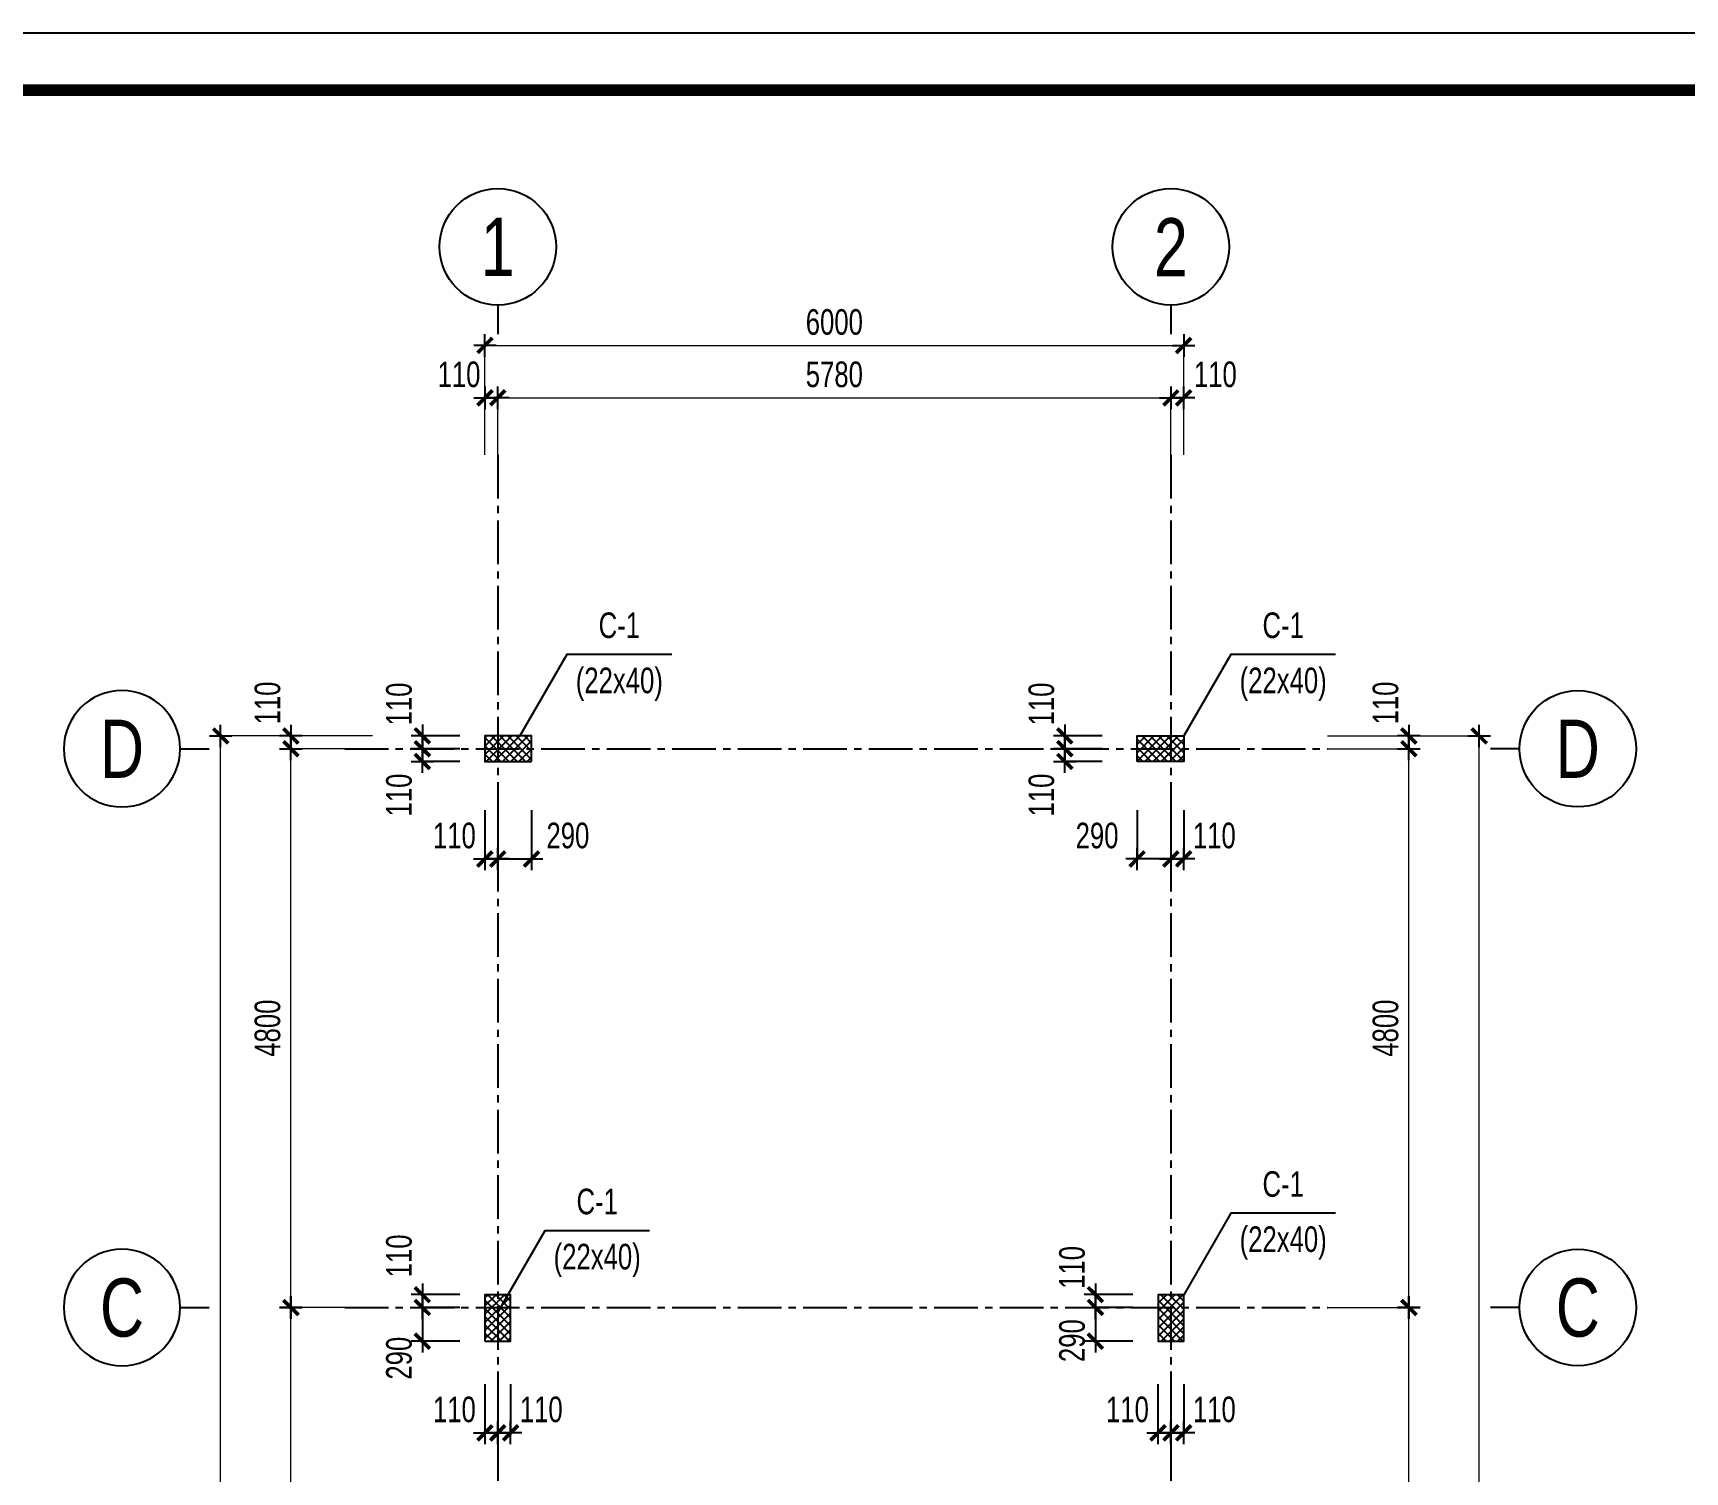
# Model space of a CAD drawing. Header units: millimetres. Extents: x -6636 to 35364, y -21533 to 19617.
# Drawn here: x 5569 to 19755, y 7256 to 19617 of the extents above; entities that cross this region are included whole.
import ezdxf
from ezdxf.enums import TextEntityAlignment as Align

# ---------------------------------------------------------------- set-up
doc = ezdxf.new("R2010")
doc.units = ezdxf.units.MM
doc.header["$MEASUREMENT"] = 0
doc.linetypes.add('Xref Grid A1-G$0$CENTER2', pattern=[1.125, 0.75, -0.125, 0.125, -0.125])
doc.layers.get('DEFPOINTS').update_dxf_attribs({"color": 87})
for name, color, linetype in [('02.DIM', 8, 'Continuous'), ('07.TEXTCOL', 3, 'Continuous'), ('08.TEXTBEAM', 2, 'Continuous'), ('Xref Column Plan 1 (A18)$0$$0$09.COLUMN', 4, 'Continuous'), ('Xref Column Plan 1 (A18)$0$10.HATCH', 9, 'Continuous'), ('Xref Grid A1-G$0$01.AXIS', 160, 'Xref Grid A1-G$0$CENTER2'), ('Xref Grid A1-G$0$02.DIM', 8, 'Continuous')]:
    doc.layers.add(name, color=color, linetype=linetype)
doc.layers.add('Xref Column Plan 1 (A18)$0$KHUNGTEN', color=7, linetype='Continuous', lineweight=20)
doc.layers.add('Xref khung ten  A3 TKCS$0$A-KY HIEU', color=34, linetype='Continuous', lineweight=20)
doc.styles.add('SMTEXT', font='3t-unicode.shx', dxfattribs={"width": 0.75})
doc.styles.add('Xref Grid A1-G$0$BIGTEXT', font='arial.ttf', dxfattribs={"width": 0.8})
doc.styles.add('Xref Grid A1-G$0$SMTEXT', font='3t-unicode.shx', dxfattribs={"width": 0.75})
doc.dimstyles.new('X1', dxfattribs={"dimtxt": 220, "dimasz": 0.8, "dimexe": 0, "dimexo": 0, "dimgap": 90, "dimtad": 1, "dimdec": 0, "dimzin": 13, "dimdsep": 46, "dimtxsty": 'SMTEXT', "dimblk1": 'CHEO', "dimblk2": 'CHEO', "dimsah": 1, "dimcen": 0, "dimclrd": 256, "dimclre": 256, "dimclrt": 2, "dimadec": 0, "dimazin": 0, "dimtfac": 1, "dimtdec": 0, "dimtix": 1, "dimtmove": 2, "dimatfit": 3, "dimldrblk": 'CHEO', "dimfxl": 1, "dimtolj": 1, "dimtzin": 13, "dimarcsym": 0})
doc.dimstyles.new('Xref Grid A1-G$0$X1', dxfattribs={"dimtxt": 220, "dimasz": 0.8, "dimexe": 0, "dimexo": 0, "dimgap": 90, "dimtad": 1, "dimdec": 0, "dimzin": 13, "dimdsep": 46, "dimtxsty": 'Xref Grid A1-G$0$SMTEXT', "dimblk1": 'Xref Grid A1-G$0$CHEO', "dimblk2": 'Xref Grid A1-G$0$CHEO', "dimsah": 1, "dimcen": 0, "dimclrd": 256, "dimclre": 256, "dimclrt": 2, "dimadec": 0, "dimazin": 0, "dimtfac": 1, "dimtdec": 0, "dimtix": 1, "dimtmove": 2, "dimatfit": 3, "dimldrblk": 'Xref Grid A1-G$0$CHEO', "dimfxl": 1, "dimtolj": 1, "dimtzin": 13, "dimarcsym": 0})
pattern_1 = [(135, (-6989.16, 17769.917), (-35.35534, -35.35534), []), (225, (-6989.16, 17769.917), (35.35534, -35.35534), [])]

# ---------------------------------------------------------------- blocks, each defined once
blk = doc.blocks.new('Xref khung ten  A3 TKCS')
at = {"layer": 'DEFPOINTS', "color": 125}
blk.add_lwpolyline([(-57730.37, -13938.76), (-57310.37, -13938.76), (-57310.37, -13641.76), (-57730.37, -13641.76)], close=True, dxfattribs=at)
at = {"layer": 'Xref khung ten  A3 TKCS$0$A-KY HIEU', "color": 0, "const_width": 1.02}
blk.add_lwpolyline([(-57716.02, -13933.85), (-57716.02, -13646.66), (-57315.38, -13646.66), (-57315.38, -13933.85)], close=True, dxfattribs=at)
blk = doc.blocks.new('Xref Grid A1-G$0$CHEO')
at = {"layer": 'Xref Grid A1-G$0$02.DIM'}
for points in [[(-121, 0), (121, 0)], [(0, 121), (0, -121)]]:
    blk.add_lwpolyline(points, dxfattribs=at)
at = {"layer": 'Xref Grid A1-G$0$02.DIM', "const_width": 40}
blk.add_lwpolyline([(80, 80), (-80, -81)], dxfattribs=at)
blk = doc.blocks.new('*D357')
at = {"layer": 'DEFPOINTS', "color": 0, "transparency": 16777216}
for p in [(-1777, 8480), (-1076, 8480), (-1076, 4800)]:
    blk.add_point(p, dxfattribs=at)
at = {"layer": 'Xref Grid A1-G$0$02.DIM', "lineweight": -2, "transparency": 16777216}
for p, q in [((-1076, 8480), (-1777, 8480)), ((-1777, 4801), (-1777, 8479)), ((-1076, 4800), (-1777, 4800))]:
    blk.add_line(p, q, dxfattribs=at)
at = {"layer": 'Xref Grid A1-G$0$02.DIM', "lineweight": -2, "transparency": 16777216, "xscale": 0.8, "yscale": 0.8, "zscale": 0.8}
for p, rotation in [((-1777, 8480), 90), ((-1777, 4800), 270)]:
    blk.add_blockref('Xref Grid A1-G$0$CHEO', p, dxfattribs=dict(at, rotation=rotation))
at = {"layer": 'Xref Grid A1-G$0$02.DIM', "color": 2, "transparency": 16777216, "insert": (-1977, 6640), "char_height": 220, "attachment_point": 5, "rotation": 90, "style": 'Xref Grid A1-G$0$SMTEXT'}
blk.add_mtext('\\A1;3680', dxfattribs=at)
blk = doc.blocks.new('*D358')
at = {"layer": 'DEFPOINTS', "color": 0, "transparency": 16777216}
for p in [(-1777, 13280), (-1076, 13280), (-1076, 8480)]:
    blk.add_point(p, dxfattribs=at)
at = {"layer": 'Xref Grid A1-G$0$02.DIM', "lineweight": -2, "transparency": 16777216}
for p, q in [((-1076, 13280), (-1777, 13280)), ((-1777, 8481), (-1777, 13279)), ((-1076, 8480), (-1777, 8480))]:
    blk.add_line(p, q, dxfattribs=at)
at = {"layer": 'Xref Grid A1-G$0$02.DIM', "lineweight": -2, "transparency": 16777216, "xscale": 0.8, "yscale": 0.8, "zscale": 0.8}
for p, rotation in [((-1777, 13280), 90), ((-1777, 8480), 270)]:
    blk.add_blockref('Xref Grid A1-G$0$CHEO', p, dxfattribs=dict(at, rotation=rotation))
at = {"layer": 'Xref Grid A1-G$0$02.DIM', "color": 2, "transparency": 16777216, "insert": (-1977, 10880), "char_height": 220, "attachment_point": 5, "rotation": 90, "style": 'Xref Grid A1-G$0$SMTEXT'}
blk.add_mtext('\\A1;4800', dxfattribs=at)
blk = doc.blocks.new('*D370')
at = {"layer": 'DEFPOINTS', "color": 0, "transparency": 16777216}
for p in [(-2380, 13390), (-1076, 13390), (-1076, -110)]:
    blk.add_point(p, dxfattribs=at)
at = {"layer": 'Xref Grid A1-G$0$02.DIM', "lineweight": -2, "transparency": 16777216}
for p, q in [((-1076, 13390), (-2380, 13390)), ((-2380, -109), (-2380, 13389)), ((-1076, -110), (-2380, -110))]:
    blk.add_line(p, q, dxfattribs=at)
at = {"layer": 'Xref Grid A1-G$0$02.DIM', "lineweight": -2, "transparency": 16777216, "xscale": 0.8, "yscale": 0.8, "zscale": 0.8}
for p, rotation in [((-2380, 13390), 90), ((-2380, -110), 270)]:
    blk.add_blockref('Xref Grid A1-G$0$CHEO', p, dxfattribs=dict(at, rotation=rotation))
at = {"layer": 'Xref Grid A1-G$0$02.DIM', "color": 2, "transparency": 16777216, "insert": (-2580, 6640), "char_height": 220, "attachment_point": 5, "rotation": 90, "style": 'Xref Grid A1-G$0$SMTEXT'}
blk.add_mtext('\\A1;13500', dxfattribs=at)
blk = doc.blocks.new('*D374')
at = {"layer": 'DEFPOINTS', "color": 0, "transparency": 16777216}
for p in [(-1777, 13390), (-1076, 13390), (-1076, 13280)]:
    blk.add_point(p, dxfattribs=at)
at = {"layer": 'Xref Grid A1-G$0$02.DIM', "lineweight": -2, "transparency": 16777216}
for p, q in [((-1777, 13391), (-1777, 13392)), ((-1076, 13390), (-1777, 13390)), ((-1777, 13280), (-1777, 13390)), ((-1076, 13280), (-1777, 13280)), ((-1777, 13279), (-1777, 13278))]:
    blk.add_line(p, q, dxfattribs=at)
at = {"layer": 'Xref Grid A1-G$0$02.DIM', "lineweight": -2, "transparency": 16777216, "xscale": 0.8, "yscale": 0.8, "zscale": 0.8}
for p, rotation in [((-1777, 13390), 270), ((-1777, 13280), 90)]:
    blk.add_blockref('Xref Grid A1-G$0$CHEO', p, dxfattribs=dict(at, rotation=rotation))
at = {"layer": 'Xref Grid A1-G$0$02.DIM', "color": 2, "transparency": 16777216, "insert": (-1977, 13673), "char_height": 220, "attachment_point": 5, "rotation": 90, "style": 'Xref Grid A1-G$0$SMTEXT'}
blk.add_mtext('\\A1;110', dxfattribs=at)
blk = doc.blocks.new('Xref Grid A1-G$0$_Axis name')
at = {"layer": 'Xref Grid A1-G$0$02.DIM'}
blk.add_line((0, 2.5), (0, 0), dxfattribs=at)
blk.add_circle((0, 7.5), 5, dxfattribs=at)
at = {"layer": 'Xref Grid A1-G$0$02.DIM', "style": 'Xref Grid A1-G$0$BIGTEXT', "width": 0.75}
blk.add_attdef('.', text='', height=5, dxfattribs=at).set_placement((0, 7.5), align=Align.MIDDLE)
blk = doc.blocks.new('*D360')
at = {"layer": 'DEFPOINTS', "color": 0, "transparency": 16777216}
for p in [(7124, 8480), (7824, 8480), (7124, 4800)]:
    blk.add_point(p, dxfattribs=at)
at = {"layer": 'Xref Grid A1-G$0$02.DIM', "lineweight": -2, "transparency": 16777216}
for p, q in [((7124, 8480), (7824, 8480)), ((7824, 4801), (7824, 8479)), ((7124, 4800), (7824, 4800))]:
    blk.add_line(p, q, dxfattribs=at)
at = {"layer": 'Xref Grid A1-G$0$02.DIM', "lineweight": -2, "transparency": 16777216, "xscale": 0.8, "yscale": 0.8, "zscale": 0.8}
for p, rotation in [((7824, 8480), 90), ((7824, 4800), 270)]:
    blk.add_blockref('Xref Grid A1-G$0$CHEO', p, dxfattribs=dict(at, rotation=rotation))
at = {"layer": 'Xref Grid A1-G$0$02.DIM', "color": 2, "transparency": 16777216, "insert": (7624, 6640), "char_height": 220, "attachment_point": 5, "rotation": 90, "style": 'Xref Grid A1-G$0$SMTEXT'}
blk.add_mtext('\\A1;3680', dxfattribs=at)
blk = doc.blocks.new('*D361')
at = {"layer": 'DEFPOINTS', "color": 0, "transparency": 16777216}
for p in [(7124, 13280), (7824, 13280), (7124, 8480)]:
    blk.add_point(p, dxfattribs=at)
at = {"layer": 'Xref Grid A1-G$0$02.DIM', "lineweight": -2, "transparency": 16777216}
for p, q in [((7124, 13280), (7824, 13280)), ((7824, 8481), (7824, 13279)), ((7124, 8480), (7824, 8480))]:
    blk.add_line(p, q, dxfattribs=at)
at = {"layer": 'Xref Grid A1-G$0$02.DIM', "lineweight": -2, "transparency": 16777216, "xscale": 0.8, "yscale": 0.8, "zscale": 0.8}
for p, rotation in [((7824, 13280), 90), ((7824, 8480), 270)]:
    blk.add_blockref('Xref Grid A1-G$0$CHEO', p, dxfattribs=dict(at, rotation=rotation))
at = {"layer": 'Xref Grid A1-G$0$02.DIM', "color": 2, "transparency": 16777216, "insert": (7624, 10880), "char_height": 220, "attachment_point": 5, "rotation": 90, "style": 'Xref Grid A1-G$0$SMTEXT'}
blk.add_mtext('\\A1;4800', dxfattribs=at)
blk = doc.blocks.new('*D362')
at = {"layer": 'DEFPOINTS', "color": 0, "transparency": 16777216}
for p in [(7124, 13390), (8428, 13390), (7124, -110)]:
    blk.add_point(p, dxfattribs=at)
at = {"layer": 'Xref Grid A1-G$0$02.DIM', "lineweight": -2, "transparency": 16777216}
for p, q in [((7124, 13390), (8428, 13390)), ((8428, -109), (8428, 13389)), ((7124, -110), (8428, -110))]:
    blk.add_line(p, q, dxfattribs=at)
at = {"layer": 'Xref Grid A1-G$0$02.DIM', "lineweight": -2, "transparency": 16777216, "xscale": 0.8, "yscale": 0.8, "zscale": 0.8}
for p, rotation in [((8428, 13390), 90), ((8428, -110), 270)]:
    blk.add_blockref('Xref Grid A1-G$0$CHEO', p, dxfattribs=dict(at, rotation=rotation))
at = {"layer": 'Xref Grid A1-G$0$02.DIM', "color": 2, "transparency": 16777216, "insert": (8228, 6640), "char_height": 220, "attachment_point": 5, "rotation": 90, "style": 'Xref Grid A1-G$0$SMTEXT'}
blk.add_mtext('\\A1;13500', dxfattribs=at)
blk = doc.blocks.new('*D363')
at = {"layer": 'DEFPOINTS', "color": 0, "transparency": 16777216}
for p in [(7124, 13390), (7824, 13390), (7124, 13280)]:
    blk.add_point(p, dxfattribs=at)
at = {"layer": 'Xref Grid A1-G$0$02.DIM', "lineweight": -2, "transparency": 16777216}
for p, q in [((7124, 13390), (7824, 13390)), ((7824, 13391), (7824, 13392)), ((7824, 13280), (7824, 13390)), ((7124, 13280), (7824, 13280)), ((7824, 13279), (7824, 13278))]:
    blk.add_line(p, q, dxfattribs=at)
at = {"layer": 'Xref Grid A1-G$0$02.DIM', "lineweight": -2, "transparency": 16777216, "xscale": 0.8, "yscale": 0.8, "zscale": 0.8}
for p, rotation in [((7824, 13390), 270), ((7824, 13280), 90)]:
    blk.add_blockref('Xref Grid A1-G$0$CHEO', p, dxfattribs=dict(at, rotation=rotation))
at = {"layer": 'Xref Grid A1-G$0$02.DIM', "color": 2, "transparency": 16777216, "insert": (7624, 13673), "char_height": 220, "attachment_point": 5, "rotation": 90, "style": 'Xref Grid A1-G$0$SMTEXT'}
blk.add_mtext('\\A1;110', dxfattribs=at)
blk = doc.blocks.new('*D365')
at = {"layer": 'DEFPOINTS', "color": 0, "transparency": 16777216}
for p in [(5780, 16295), (0, 15804), (5780, 15804)]:
    blk.add_point(p, dxfattribs=at)
at = {"layer": 'Xref Grid A1-G$0$02.DIM', "lineweight": -2, "transparency": 16777216}
for p, q in [((0, 15804), (0, 16295)), ((1, 16295), (5779, 16295)), ((5780, 15804), (5780, 16295))]:
    blk.add_line(p, q, dxfattribs=at)
at = {"layer": 'Xref Grid A1-G$0$02.DIM', "lineweight": -2, "transparency": 16777216, "xscale": 0.8, "yscale": 0.8, "zscale": 0.8, "rotation": 180}
blk.add_blockref('Xref Grid A1-G$0$CHEO', (0, 16295), dxfattribs=at)
at = {"layer": 'Xref Grid A1-G$0$02.DIM', "lineweight": -2, "transparency": 16777216, "xscale": 0.8, "yscale": 0.8, "zscale": 0.8}
blk.add_blockref('Xref Grid A1-G$0$CHEO', (5780, 16295), dxfattribs=at)
at = {"layer": 'Xref Grid A1-G$0$02.DIM', "color": 2, "transparency": 16777216, "insert": (2890, 16495), "char_height": 220, "attachment_point": 5, "style": 'Xref Grid A1-G$0$SMTEXT'}
blk.add_mtext('\\A1;5780', dxfattribs=at)
blk = doc.blocks.new('*D366')
at = {"layer": 'DEFPOINTS', "color": 0, "transparency": 16777216}
for p in [(-110, 16295), (-110, 15804), (0, 15804)]:
    blk.add_point(p, dxfattribs=at)
at = {"layer": 'Xref Grid A1-G$0$02.DIM', "lineweight": -2, "transparency": 16777216}
for p, q in [((-111, 16295), (-112, 16295)), ((-110, 15804), (-110, 16295)), ((0, 16295), (-110, 16295)), ((0, 15804), (0, 16295)), ((1, 16295), (2, 16295))]:
    blk.add_line(p, q, dxfattribs=at)
at = {"layer": 'Xref Grid A1-G$0$02.DIM', "lineweight": -2, "transparency": 16777216, "xscale": 0.8, "yscale": 0.8, "zscale": 0.8}
blk.add_blockref('Xref Grid A1-G$0$CHEO', (-110, 16295), dxfattribs=at)
at = {"layer": 'Xref Grid A1-G$0$02.DIM', "lineweight": -2, "transparency": 16777216, "xscale": 0.8, "yscale": 0.8, "zscale": 0.8, "rotation": 180}
blk.add_blockref('Xref Grid A1-G$0$CHEO', (0, 16295), dxfattribs=at)
at = {"layer": 'Xref Grid A1-G$0$02.DIM', "color": 2, "transparency": 16777216, "insert": (-333, 16495), "char_height": 220, "attachment_point": 5, "style": 'Xref Grid A1-G$0$SMTEXT'}
blk.add_mtext('\\A1;110', dxfattribs=at)
blk = doc.blocks.new('*D367')
at = {"layer": 'DEFPOINTS', "color": 0, "transparency": 16777216}
for p in [(5890, 16295), (5780, 15804), (5890, 15804)]:
    blk.add_point(p, dxfattribs=at)
at = {"layer": 'Xref Grid A1-G$0$02.DIM', "lineweight": -2, "transparency": 16777216}
for p, q in [((5779, 16295), (5778, 16295)), ((5780, 15804), (5780, 16295)), ((5780, 16295), (5890, 16295)), ((5890, 15804), (5890, 16295)), ((5891, 16295), (5892, 16295))]:
    blk.add_line(p, q, dxfattribs=at)
at = {"layer": 'Xref Grid A1-G$0$02.DIM', "lineweight": -2, "transparency": 16777216, "xscale": 0.8, "yscale": 0.8, "zscale": 0.8}
blk.add_blockref('Xref Grid A1-G$0$CHEO', (5780, 16295), dxfattribs=at)
at = {"layer": 'Xref Grid A1-G$0$02.DIM', "lineweight": -2, "transparency": 16777216, "xscale": 0.8, "yscale": 0.8, "zscale": 0.8, "rotation": 180}
blk.add_blockref('Xref Grid A1-G$0$CHEO', (5890, 16295), dxfattribs=at)
at = {"layer": 'Xref Grid A1-G$0$02.DIM', "color": 2, "transparency": 16777216, "insert": (6162, 16495), "char_height": 220, "attachment_point": 5, "style": 'Xref Grid A1-G$0$SMTEXT'}
blk.add_mtext('\\A1;110', dxfattribs=at)
blk = doc.blocks.new('*D368')
at = {"layer": 'DEFPOINTS', "color": 0, "transparency": 16777216}
for p in [(5890, 16745), (-110, 15804), (5890, 15804)]:
    blk.add_point(p, dxfattribs=at)
at = {"layer": 'Xref Grid A1-G$0$02.DIM', "lineweight": -2, "transparency": 16777216}
for p, q in [((-110, 15804), (-110, 16745)), ((-109, 16745), (5889, 16745)), ((5890, 15804), (5890, 16745))]:
    blk.add_line(p, q, dxfattribs=at)
at = {"layer": 'Xref Grid A1-G$0$02.DIM', "lineweight": -2, "transparency": 16777216, "xscale": 0.8, "yscale": 0.8, "zscale": 0.8, "rotation": 180}
blk.add_blockref('Xref Grid A1-G$0$CHEO', (-110, 16745), dxfattribs=at)
at = {"layer": 'Xref Grid A1-G$0$02.DIM', "lineweight": -2, "transparency": 16777216, "xscale": 0.8, "yscale": 0.8, "zscale": 0.8}
blk.add_blockref('Xref Grid A1-G$0$CHEO', (5890, 16745), dxfattribs=at)
at = {"layer": 'Xref Grid A1-G$0$02.DIM', "color": 2, "transparency": 16777216, "insert": (2890, 16945), "char_height": 220, "attachment_point": 5, "style": 'Xref Grid A1-G$0$SMTEXT'}
blk.add_mtext('\\A1;6000', dxfattribs=at)
blk = doc.blocks.new('CHEO')
at = {"layer": '02.DIM'}
for points in [[(-121, 0), (121, 0)], [(0, 121), (0, -121)]]:
    blk.add_lwpolyline(points, dxfattribs=at)
at = {"layer": '02.DIM', "const_width": 40}
blk.add_lwpolyline([(80, 80), (-80, -81)], dxfattribs=at)
blk = doc.blocks.new('*D138')
at = {"layer": '02.DIM', "lineweight": -2, "transparency": 16777216}
for p, q in [((14692, 8779), (14692, 8780)), ((15013, 8779), (14692, 8779)), ((14692, 8779), (14692, 8669)), ((15013, 8669), (14692, 8669)), ((14692, 8668), (14692, 8667))]:
    blk.add_line(p, q, dxfattribs=at)
at = {"layer": 'DEFPOINTS', "color": 0, "transparency": 16777216}
for p in [(14692, 8669), (15013, 8779), (15013, 8669)]:
    blk.add_point(p, dxfattribs=at)
at = {"layer": '02.DIM', "lineweight": -2, "transparency": 16777216, "xscale": 0.8, "yscale": 0.8, "zscale": 0.8}
for p, rotation in [((14692, 8779), 270), ((14692, 8669), 90)]:
    blk.add_blockref('CHEO', p, dxfattribs=dict(at, rotation=rotation))
at = {"layer": '02.DIM', "color": 2, "transparency": 16777216, "insert": (14492, 9013), "char_height": 220, "attachment_point": 5, "rotation": 90, "style": 'SMTEXT'}
blk.add_mtext('\\A1;110', dxfattribs=at)
blk = doc.blocks.new('*D139')
at = {"layer": '02.DIM', "lineweight": -2, "transparency": 16777216}
for p, q in [((15013, 8669), (14692, 8669)), ((14692, 8668), (14692, 8379)), ((15013, 8379), (14692, 8379))]:
    blk.add_line(p, q, dxfattribs=at)
at = {"layer": 'DEFPOINTS', "color": 0, "transparency": 16777216}
for p in [(15013, 8669), (14692, 8379), (15013, 8379)]:
    blk.add_point(p, dxfattribs=at)
at = {"layer": '02.DIM', "lineweight": -2, "transparency": 16777216, "xscale": 0.8, "yscale": 0.8, "zscale": 0.8}
for p, rotation in [((14692, 8669), 90), ((14692, 8379), 270)]:
    blk.add_blockref('CHEO', p, dxfattribs=dict(at, rotation=rotation))
at = {"layer": '02.DIM', "color": 2, "transparency": 16777216, "insert": (14492, 8384), "char_height": 220, "attachment_point": 5, "rotation": 90, "style": 'SMTEXT'}
blk.add_mtext('\\A1;290', dxfattribs=at)
blk = doc.blocks.new('*D140')
at = {"layer": '02.DIM', "lineweight": -2, "transparency": 16777216}
for p, q in [((15229, 8010), (15229, 7592)), ((15340, 8010), (15340, 7592)), ((15229, 7592), (15228, 7592)), ((15229, 7592), (15340, 7592)), ((15341, 7592), (15341, 7592))]:
    blk.add_line(p, q, dxfattribs=at)
at = {"layer": 'DEFPOINTS', "color": 0, "transparency": 16777216}
for p in [(15229, 8010), (15340, 8010), (15340, 7592)]:
    blk.add_point(p, dxfattribs=at)
at = {"layer": '02.DIM', "lineweight": -2, "transparency": 16777216, "xscale": 0.8, "yscale": 0.8, "zscale": 0.8}
blk.add_blockref('CHEO', (15229, 7592), dxfattribs=at)
at = {"layer": '02.DIM', "lineweight": -2, "transparency": 16777216, "xscale": 0.8, "yscale": 0.8, "zscale": 0.8, "rotation": 180}
blk.add_blockref('CHEO', (15340, 7592), dxfattribs=at)
at = {"layer": '02.DIM', "color": 2, "transparency": 16777216, "insert": (14967, 7792), "char_height": 220, "attachment_point": 5, "style": 'SMTEXT'}
blk.add_mtext('\\A1;110', dxfattribs=at)
blk = doc.blocks.new('*D141')
at = {"layer": '02.DIM', "lineweight": -2, "transparency": 16777216}
for p, q in [((15340, 8010), (15340, 7592)), ((15450, 8010), (15450, 7592)), ((15339, 7592), (15338, 7592)), ((15450, 7592), (15340, 7592)), ((15451, 7592), (15452, 7592))]:
    blk.add_line(p, q, dxfattribs=at)
at = {"layer": 'DEFPOINTS', "color": 0, "transparency": 16777216}
for p in [(15340, 8010), (15450, 8010), (15340, 7592)]:
    blk.add_point(p, dxfattribs=at)
at = {"layer": '02.DIM', "lineweight": -2, "transparency": 16777216, "xscale": 0.8, "yscale": 0.8, "zscale": 0.8}
blk.add_blockref('CHEO', (15340, 7592), dxfattribs=at)
at = {"layer": '02.DIM', "lineweight": -2, "transparency": 16777216, "xscale": 0.8, "yscale": 0.8, "zscale": 0.8, "rotation": 180}
blk.add_blockref('CHEO', (15450, 7592), dxfattribs=at)
at = {"layer": '02.DIM', "color": 2, "transparency": 16777216, "insert": (15713, 7792), "char_height": 220, "attachment_point": 5, "style": 'SMTEXT'}
blk.add_mtext('\\A1;110', dxfattribs=at)
blk = doc.blocks.new('*D142')
at = {"layer": '02.DIM', "lineweight": -2, "transparency": 16777216}
for p, q in [((8912, 13579), (8912, 13580)), ((9233, 13579), (8912, 13579)), ((8912, 13579), (8912, 13469)), ((9233, 13469), (8912, 13469)), ((8912, 13468), (8912, 13467))]:
    blk.add_line(p, q, dxfattribs=at)
at = {"layer": 'DEFPOINTS', "color": 0, "transparency": 16777216}
for p in [(9233, 13579), (8912, 13469), (9233, 13469)]:
    blk.add_point(p, dxfattribs=at)
at = {"layer": '02.DIM', "lineweight": -2, "transparency": 16777216, "xscale": 0.8, "yscale": 0.8, "zscale": 0.8}
for p, rotation in [((8912, 13579), 270), ((8912, 13469), 90)]:
    blk.add_blockref('CHEO', p, dxfattribs=dict(at, rotation=rotation))
at = {"layer": '02.DIM', "color": 2, "transparency": 16777216, "insert": (8712, 13853), "char_height": 220, "attachment_point": 5, "rotation": 90, "style": 'SMTEXT'}
blk.add_mtext('\\A1;110', dxfattribs=at)
blk = doc.blocks.new('*D143')
at = {"layer": '02.DIM', "lineweight": -2, "transparency": 16777216}
for p, q in [((8912, 13469), (8912, 13470)), ((9233, 13469), (8912, 13469)), ((8912, 13469), (8912, 13359)), ((9233, 13359), (8912, 13359)), ((8912, 13358), (8912, 13357))]:
    blk.add_line(p, q, dxfattribs=at)
at = {"layer": 'DEFPOINTS', "color": 0, "transparency": 16777216}
for p in [(8912, 13359), (9233, 13469), (9233, 13359)]:
    blk.add_point(p, dxfattribs=at)
at = {"layer": '02.DIM', "lineweight": -2, "transparency": 16777216, "xscale": 0.8, "yscale": 0.8, "zscale": 0.8}
for p, rotation in [((8912, 13469), 270), ((8912, 13359), 90)]:
    blk.add_blockref('CHEO', p, dxfattribs=dict(at, rotation=rotation))
at = {"layer": '02.DIM', "color": 2, "transparency": 16777216, "insert": (8712, 13071), "char_height": 220, "attachment_point": 5, "rotation": 90, "style": 'SMTEXT'}
blk.add_mtext('\\A1;110', dxfattribs=at)
blk = doc.blocks.new('*D144')
at = {"layer": '02.DIM', "lineweight": -2, "transparency": 16777216}
for p, q in [((9449, 12940), (9449, 12522)), ((9560, 12940), (9560, 12522)), ((9449, 12522), (9448, 12522)), ((9449, 12522), (9560, 12522)), ((9561, 12522), (9561, 12522))]:
    blk.add_line(p, q, dxfattribs=at)
at = {"layer": 'DEFPOINTS', "color": 0, "transparency": 16777216}
for p in [(9449, 12940), (9560, 12940), (9560, 12522)]:
    blk.add_point(p, dxfattribs=at)
at = {"layer": '02.DIM', "lineweight": -2, "transparency": 16777216, "xscale": 0.8, "yscale": 0.8, "zscale": 0.8}
blk.add_blockref('CHEO', (9449, 12522), dxfattribs=at)
at = {"layer": '02.DIM', "lineweight": -2, "transparency": 16777216, "xscale": 0.8, "yscale": 0.8, "zscale": 0.8, "rotation": 180}
blk.add_blockref('CHEO', (9560, 12522), dxfattribs=at)
at = {"layer": '02.DIM', "color": 2, "transparency": 16777216, "insert": (9187, 12722), "char_height": 220, "attachment_point": 5, "style": 'SMTEXT'}
blk.add_mtext('\\A1;110', dxfattribs=at)
blk = doc.blocks.new('*D145')
at = {"layer": '02.DIM', "lineweight": -2, "transparency": 16777216}
for p, q in [((9560, 12940), (9560, 12522)), ((9849, 12940), (9849, 12522)), ((9561, 12522), (9849, 12522))]:
    blk.add_line(p, q, dxfattribs=at)
at = {"layer": 'DEFPOINTS', "color": 0, "transparency": 16777216}
for p in [(9560, 12940), (9849, 12940), (9849, 12522)]:
    blk.add_point(p, dxfattribs=at)
at = {"layer": '02.DIM', "lineweight": -2, "transparency": 16777216, "xscale": 0.8, "yscale": 0.8, "zscale": 0.8, "rotation": 180}
blk.add_blockref('CHEO', (9560, 12522), dxfattribs=at)
at = {"layer": '02.DIM', "lineweight": -2, "transparency": 16777216, "xscale": 0.8, "yscale": 0.8, "zscale": 0.8}
blk.add_blockref('CHEO', (9849, 12522), dxfattribs=at)
at = {"layer": '02.DIM', "color": 2, "transparency": 16777216, "insert": (10162, 12722), "char_height": 220, "attachment_point": 5, "style": 'SMTEXT'}
blk.add_mtext('\\A1;290', dxfattribs=at)
blk = doc.blocks.new('*D146')
at = {"layer": '02.DIM', "lineweight": -2, "transparency": 16777216}
for p, q in [((15340, 12940), (15340, 12522)), ((15450, 12940), (15450, 12522)), ((15339, 12522), (15338, 12522)), ((15450, 12522), (15340, 12522)), ((15451, 12522), (15452, 12522))]:
    blk.add_line(p, q, dxfattribs=at)
at = {"layer": 'DEFPOINTS', "color": 0, "transparency": 16777216}
for p in [(15340, 12940), (15450, 12940), (15340, 12522)]:
    blk.add_point(p, dxfattribs=at)
at = {"layer": '02.DIM', "lineweight": -2, "transparency": 16777216, "xscale": 0.8, "yscale": 0.8, "zscale": 0.8}
blk.add_blockref('CHEO', (15340, 12522), dxfattribs=at)
at = {"layer": '02.DIM', "lineweight": -2, "transparency": 16777216, "xscale": 0.8, "yscale": 0.8, "zscale": 0.8, "rotation": 180}
blk.add_blockref('CHEO', (15450, 12522), dxfattribs=at)
at = {"layer": '02.DIM', "color": 2, "transparency": 16777216, "insert": (15713, 12722), "char_height": 220, "attachment_point": 5, "style": 'SMTEXT'}
blk.add_mtext('\\A1;110', dxfattribs=at)
blk = doc.blocks.new('*D147')
at = {"layer": '02.DIM', "lineweight": -2, "transparency": 16777216}
for p, q in [((15050, 12940), (15050, 12522)), ((15340, 12940), (15340, 12522)), ((15339, 12522), (15051, 12522))]:
    blk.add_line(p, q, dxfattribs=at)
at = {"layer": 'DEFPOINTS', "color": 0, "transparency": 16777216}
for p in [(15050, 12940), (15340, 12940), (15050, 12522)]:
    blk.add_point(p, dxfattribs=at)
at = {"layer": '02.DIM', "lineweight": -2, "transparency": 16777216, "xscale": 0.8, "yscale": 0.8, "zscale": 0.8, "rotation": 180}
blk.add_blockref('CHEO', (15050, 12522), dxfattribs=at)
at = {"layer": '02.DIM', "lineweight": -2, "transparency": 16777216, "xscale": 0.8, "yscale": 0.8, "zscale": 0.8}
blk.add_blockref('CHEO', (15340, 12522), dxfattribs=at)
at = {"layer": '02.DIM', "color": 2, "transparency": 16777216, "insert": (14706, 12722), "char_height": 220, "attachment_point": 5, "style": 'SMTEXT'}
blk.add_mtext('\\A1;290', dxfattribs=at)
blk = doc.blocks.new('*D148')
at = {"layer": '02.DIM', "lineweight": -2, "transparency": 16777216}
for p, q in [((8912, 8779), (8912, 8780)), ((9233, 8779), (8912, 8779)), ((8912, 8779), (8912, 8669)), ((9233, 8669), (8912, 8669)), ((8912, 8668), (8912, 8667))]:
    blk.add_line(p, q, dxfattribs=at)
at = {"layer": 'DEFPOINTS', "color": 0, "transparency": 16777216}
for p in [(8912, 8669), (9233, 8779), (9233, 8669)]:
    blk.add_point(p, dxfattribs=at)
at = {"layer": '02.DIM', "lineweight": -2, "transparency": 16777216, "xscale": 0.8, "yscale": 0.8, "zscale": 0.8}
for p, rotation in [((8912, 8779), 270), ((8912, 8669), 90)]:
    blk.add_blockref('CHEO', p, dxfattribs=dict(at, rotation=rotation))
at = {"layer": '02.DIM', "color": 2, "transparency": 16777216, "insert": (8712, 9112), "char_height": 220, "attachment_point": 5, "rotation": 90, "style": 'SMTEXT'}
blk.add_mtext('\\A1;110', dxfattribs=at)
blk = doc.blocks.new('*D149')
at = {"layer": '02.DIM', "lineweight": -2, "transparency": 16777216}
for p, q in [((9233, 8669), (8912, 8669)), ((8912, 8668), (8912, 8379)), ((9233, 8379), (8912, 8379))]:
    blk.add_line(p, q, dxfattribs=at)
at = {"layer": 'DEFPOINTS', "color": 0, "transparency": 16777216}
for p in [(9233, 8669), (8912, 8379), (9233, 8379)]:
    blk.add_point(p, dxfattribs=at)
at = {"layer": '02.DIM', "lineweight": -2, "transparency": 16777216, "xscale": 0.8, "yscale": 0.8, "zscale": 0.8}
for p, rotation in [((8912, 8669), 90), ((8912, 8379), 270)]:
    blk.add_blockref('CHEO', p, dxfattribs=dict(at, rotation=rotation))
at = {"layer": '02.DIM', "color": 2, "transparency": 16777216, "insert": (8712, 8233), "char_height": 220, "attachment_point": 5, "rotation": 90, "style": 'SMTEXT'}
blk.add_mtext('\\A1;290', dxfattribs=at)
blk = doc.blocks.new('*D150')
at = {"layer": '02.DIM', "lineweight": -2, "transparency": 16777216}
for p, q in [((14429, 13579), (14429, 13580)), ((14751, 13579), (14429, 13579)), ((14429, 13579), (14429, 13469)), ((14751, 13469), (14429, 13469)), ((14429, 13468), (14429, 13467))]:
    blk.add_line(p, q, dxfattribs=at)
at = {"layer": 'DEFPOINTS', "color": 0, "transparency": 16777216}
for p in [(14751, 13579), (14429, 13469), (14751, 13469)]:
    blk.add_point(p, dxfattribs=at)
at = {"layer": '02.DIM', "lineweight": -2, "transparency": 16777216, "xscale": 0.8, "yscale": 0.8, "zscale": 0.8}
for p, rotation in [((14429, 13579), 270), ((14429, 13469), 90)]:
    blk.add_blockref('CHEO', p, dxfattribs=dict(at, rotation=rotation))
at = {"layer": '02.DIM', "color": 2, "transparency": 16777216, "insert": (14229, 13853), "char_height": 220, "attachment_point": 5, "rotation": 90, "style": 'SMTEXT'}
blk.add_mtext('\\A1;110', dxfattribs=at)
blk = doc.blocks.new('*D151')
at = {"layer": '02.DIM', "lineweight": -2, "transparency": 16777216}
for p, q in [((14429, 13469), (14429, 13470)), ((14751, 13469), (14429, 13469)), ((14429, 13469), (14429, 13359)), ((14751, 13359), (14429, 13359)), ((14429, 13358), (14429, 13357))]:
    blk.add_line(p, q, dxfattribs=at)
at = {"layer": 'DEFPOINTS', "color": 0, "transparency": 16777216}
for p in [(14429, 13359), (14751, 13469), (14751, 13359)]:
    blk.add_point(p, dxfattribs=at)
at = {"layer": '02.DIM', "lineweight": -2, "transparency": 16777216, "xscale": 0.8, "yscale": 0.8, "zscale": 0.8}
for p, rotation in [((14429, 13469), 270), ((14429, 13359), 90)]:
    blk.add_blockref('CHEO', p, dxfattribs=dict(at, rotation=rotation))
at = {"layer": '02.DIM', "color": 2, "transparency": 16777216, "insert": (14229, 13071), "char_height": 220, "attachment_point": 5, "rotation": 90, "style": 'SMTEXT'}
blk.add_mtext('\\A1;110', dxfattribs=at)
blk = doc.blocks.new('*D154')
at = {"layer": '02.DIM', "lineweight": -2, "transparency": 16777216}
for p, q in [((9449, 8010), (9449, 7592)), ((9560, 8010), (9560, 7592)), ((9449, 7592), (9448, 7592)), ((9449, 7592), (9560, 7592)), ((9561, 7592), (9561, 7592))]:
    blk.add_line(p, q, dxfattribs=at)
at = {"layer": 'DEFPOINTS', "color": 0, "transparency": 16777216}
for p in [(9449, 8010), (9560, 8010), (9560, 7592)]:
    blk.add_point(p, dxfattribs=at)
at = {"layer": '02.DIM', "lineweight": -2, "transparency": 16777216, "xscale": 0.8, "yscale": 0.8, "zscale": 0.8}
blk.add_blockref('CHEO', (9449, 7592), dxfattribs=at)
at = {"layer": '02.DIM', "lineweight": -2, "transparency": 16777216, "xscale": 0.8, "yscale": 0.8, "zscale": 0.8, "rotation": 180}
blk.add_blockref('CHEO', (9560, 7592), dxfattribs=at)
at = {"layer": '02.DIM', "color": 2, "transparency": 16777216, "insert": (9187, 7792), "char_height": 220, "attachment_point": 5, "style": 'SMTEXT'}
blk.add_mtext('\\A1;110', dxfattribs=at)
blk = doc.blocks.new('*D155')
at = {"layer": '02.DIM', "lineweight": -2, "transparency": 16777216}
for p, q in [((9560, 8010), (9560, 7592)), ((9670, 8010), (9670, 7592)), ((9559, 7592), (9558, 7592)), ((9670, 7592), (9560, 7592)), ((9671, 7592), (9672, 7592))]:
    blk.add_line(p, q, dxfattribs=at)
at = {"layer": 'DEFPOINTS', "color": 0, "transparency": 16777216}
for p in [(9560, 8010), (9670, 8010), (9560, 7592)]:
    blk.add_point(p, dxfattribs=at)
at = {"layer": '02.DIM', "lineweight": -2, "transparency": 16777216, "xscale": 0.8, "yscale": 0.8, "zscale": 0.8}
blk.add_blockref('CHEO', (9560, 7592), dxfattribs=at)
at = {"layer": '02.DIM', "lineweight": -2, "transparency": 16777216, "xscale": 0.8, "yscale": 0.8, "zscale": 0.8, "rotation": 180}
blk.add_blockref('CHEO', (9670, 7592), dxfattribs=at)
at = {"layer": '02.DIM', "color": 2, "transparency": 16777216, "insert": (9933, 7792), "char_height": 220, "attachment_point": 5, "style": 'SMTEXT'}
blk.add_mtext('\\A1;110', dxfattribs=at)
blk = doc.blocks.new('Xref Grid A1-G')
at = {"layer": 'Xref Grid A1-G$0$01.AXIS', "ltscale": 500}
for p, q in [((0, 15804.1), (0, -2571.1)), ((5780, 15804.1), (5780, -2571.1)), ((-1314.9, 13280), (7123.7, 13280)), ((-1314.9, 8480), (7123.7, 8480))]:
    blk.add_line(p, q, dxfattribs=at)
at = {"xscale": 100, "yscale": 100, "zscale": 100}
for p, values in [((0, 16841.7), {'.': '1'}), ((5780, 16841.7), {'.': '2'})]:
    blk.add_blockref('Xref Grid A1-G$0$_Axis name', p, dxfattribs=at).add_auto_attribs(values)
ref = blk.add_blockref('Xref Grid A1-G$0$_Axis name', (-2477.1, 13280), dxfattribs=dict(xscale=-100.0000000000003, yscale=100.0000000000003, zscale=100, rotation=90))
ref.add_attrib('.', 'D', dxfattribs={"layer": 'Xref Grid A1-G$0$02.DIM', "height": 500, "style": 'Xref Grid A1-G$0$BIGTEXT', "width": 0.75}).set_placement((-3227.1, 13280), align=Align.MIDDLE)
ref = blk.add_blockref('Xref Grid A1-G$0$_Axis name', (8524.7, 13280), dxfattribs=dict(xscale=100, yscale=100, zscale=100, rotation=270))
ref.add_attrib('.', 'D', dxfattribs={"layer": 'Xref Grid A1-G$0$02.DIM', "height": 500, "style": 'Xref Grid A1-G$0$BIGTEXT', "width": 0.75}).set_placement((9274.7, 13280), align=Align.MIDDLE)
ref = blk.add_blockref('Xref Grid A1-G$0$_Axis name', (-2477.1, 8480), dxfattribs=dict(xscale=-100.0000000000003, yscale=100.0000000000003, zscale=100, rotation=90))
ref.add_attrib('.', 'C', dxfattribs={"layer": 'Xref Grid A1-G$0$02.DIM', "height": 500, "style": 'Xref Grid A1-G$0$BIGTEXT', "width": 0.75}).set_placement((-3227.1, 8480), align=Align.MIDDLE)
ref = blk.add_blockref('Xref Grid A1-G$0$_Axis name', (8524.7, 8480), dxfattribs=dict(xscale=100, yscale=100, zscale=100, rotation=270))
ref.add_attrib('.', 'C', dxfattribs={"layer": 'Xref Grid A1-G$0$02.DIM', "height": 500, "style": 'Xref Grid A1-G$0$BIGTEXT', "width": 0.75}).set_placement((9274.7, 8480), align=Align.MIDDLE)
at = {"layer": 'Xref Grid A1-G$0$02.DIM'}
for base, p1, p2, picture, middle in [((5890, 16744.9), (-110, 15804.1), (5890, 15804.1), '*D368', (2890, 16944.9)), ((5780, 16295), (0, 15804.1), (5780, 15804.1), '*D365', (2890, 16495))]:
    dim = blk.add_linear_dim(base=base, p1=p1, p2=p2, dimstyle='Xref Grid A1-G$0$X1', dxfattribs=at)
    dim.commit()
    dim.dimension.update_dxf_attribs({"geometry": picture, "text_midpoint": middle})
for base, p1, p2, picture, middle in [((-110, 16295), (0, 15804.1), (-110, 15804.1), '*D366', (-333.1, 16495)), ((5890, 16295), (5780, 15804.1), (5890, 15804.1), '*D367', (6162, 16495))]:
    dim = blk.add_linear_dim(base=base, p1=p1, p2=p2, dimstyle='Xref Grid A1-G$0$X1', dxfattribs=at)
    dim.commit()
    dim.dimension.update_dxf_attribs({"geometry": picture, "text_midpoint": middle, "dimtype": 128})
for base, p1, p2, picture, middle in [((-1776.6, 13390), (-1076.1, 13280), (-1076.1, 13390), '*D374', (-1976.6, 13673.5)), ((7824.2, 13390), (7123.7, 13280), (7123.7, 13390), '*D363', (7624.2, 13673.5))]:
    dim = blk.add_linear_dim(base=base, p1=p1, p2=p2, angle=270, dimstyle='Xref Grid A1-G$0$X1', dxfattribs=at)
    dim.commit()
    dim.dimension.update_dxf_attribs({"geometry": picture, "text_midpoint": middle, "dimtype": 128})
for base, p1, p2, angle, picture, middle in [((-2380.3, 13390), (-1076.1, -110), (-1076.1, 13390), 90, '*D370', (-2580.3, 6640)), ((8428, 13390), (7123.7, -110), (7123.7, 13390), 90, '*D362', (8228, 6640)), ((-1776.6, 13280), (-1076.1, 8480), (-1076.1, 13280), 270, '*D358', (-1976.6, 10880)), ((7824.2, 13280), (7123.7, 8480), (7123.7, 13280), 270, '*D361', (7624.2, 10880)), ((-1776.6, 8480), (-1076.1, 4800), (-1076.1, 8480), 270, '*D357', (-1976.6, 6640)), ((7824.2, 8480), (7123.7, 4800), (7123.7, 8480), 270, '*D360', (7624.2, 6640))]:
    dim = blk.add_linear_dim(base=base, p1=p1, p2=p2, angle=angle, dimstyle='Xref Grid A1-G$0$X1', dxfattribs=at)
    dim.commit()
    dim.dimension.update_dxf_attribs({"geometry": picture, "text_midpoint": middle})
blk = doc.blocks.new('Xref Column Plan 1 (A18)')
at = {"layer": 'Xref Column Plan 1 (A18)$0$10.HATCH'}
h = blk.add_hatch(dxfattribs=at)
h.set_pattern_fill('ANSI37', color=256, scale=400, angle=90)
h.set_pattern_definition(pattern_1)
h.paths.add_polyline_path([(290, 13170), (290, 13390), (-110, 13390), (-110, 13170)])
h = blk.add_hatch(dxfattribs=at)
h.set_pattern_fill('ANSI37', color=256, scale=400, angle=90)
h.set_pattern_definition(pattern_1)
h.paths.add_polyline_path([(5490, 13170), (5490, 13390), (5890, 13390), (5890, 13170)])
h = blk.add_hatch(dxfattribs=at)
h.set_pattern_fill('ANSI37', color=256, scale=400)
h.set_pattern_definition([(45, (4489.51, 15388.757), (-35.35534, 35.35534), []), (135, (4489.51, 15388.757), (-35.35534, -35.35534), [])])
h.paths.add_polyline_path([(-110, 8190), (110, 8190), (110, 8590), (-110, 8590)])
h = blk.add_hatch(dxfattribs=at)
h.set_pattern_fill('ANSI37', color=256, scale=400)
h.set_pattern_definition([(45, (4989.917, 15648.757), (-35.35534, 35.35534), []), (135, (4989.917, 15648.757), (-35.35534, -35.35534), [])])
h.paths.add_polyline_path([(5890, 8590), (5670, 8590), (5670, 8190), (5890, 8190)])
at = {"layer": 'Xref Column Plan 1 (A18)$0$$0$09.COLUMN'}
for points in [[(290, 13170), (290, 13390), (-110, 13390), (-110, 13170)], [(5490, 13170), (5490, 13390), (5890, 13390), (5890, 13170)], [(-110, 8190), (110, 8190), (110, 8590), (-110, 8590)], [(5890, 8590), (5670, 8590), (5670, 8190), (5890, 8190)]]:
    blk.add_lwpolyline(points, close=True, dxfattribs=at)
at = {"layer": 'Xref Column Plan 1 (A18)$0$KHUNGTEN'}
blk.add_blockref('Xref Grid A1-G', (0, 0), dxfattribs=at)

msp = doc.modelspace()

# ---------------------------------------------------------------- linework, layer by layer
at = {"layer": '07.TEXTCOL'}
for points in [[(11053.5, 14278.5), (10153.5, 14278.5), (9749.4, 13578.5)], [(16754.3, 14278.5), (15854.3, 14278.5), (15450.2, 13578.5)], [(16754.3, 9478.5), (15854.3, 9478.5), (15450.2, 8778.5)], [(10863.5, 9328.5), (9963.5, 9328.5), (9559.4, 8628.5)]]:
    msp.add_lwpolyline(points, dxfattribs=at)

# ---------------------------------------------------------------- block references
at = {"layer": '08.TEXTBEAM', "xscale": 100, "yscale": 100, "zscale": 100}
msp.add_blockref('Xref khung ten  A3 TKCS', (5766400.8, 1383792.6), dxfattribs=at)
at = {"layer": '08.TEXTBEAM'}
msp.add_blockref('Xref Column Plan 1 (A18)', (9559.8, 188.5), dxfattribs=at)

# ---------------------------------------------------------------- texts
at = {"layer": '07.TEXTCOL', "style": 'SMTEXT', "width": 0.75}
for s, p in [('C-1', (10603.5, 14529.5)), ('C-1', (16304.3, 14529.5)), ('(22x40)', (10603.5, 14028.5)), ('(22x40)', (16304.3, 14028.5)), ('C-1', (16304.3, 9729.5)), ('C-1', (10413.5, 9579.5)), ('(22x40)', (16304.3, 9228.5)), ('(22x40)', (10413.5, 9078.5))]:
    msp.add_text(s, height=220, dxfattribs=at).set_placement(p, align=Align.MIDDLE)

# ---------------------------------------------------------------- dimensions: what is measured, and where the dimension line sits
at = {"layer": '02.DIM'}
for base, p1, p2, angle, picture, middle in [((8911.6, 13468.5), (9233, 13578.5), (9233, 13468.5), 90, '*D142', (8711.6, 13852.9)), ((14429.3, 13468.5), (14750.7, 13578.5), (14750.7, 13468.5), 90, '*D150', (14229.3, 13852.9)), ((8911.6, 13358.5), (9233, 13468.5), (9233, 13358.5), 90, '*D143', (8711.6, 13071.1)), ((14429.3, 13358.5), (14750.7, 13468.5), (14750.7, 13358.5), 90, '*D151', (14229.3, 13071.1)), ((15050.2, 12521.7), (15339.8, 12940.1), (15050.2, 12940.1), 180, '*D147', (14706, 12721.7)), ((15339.8, 12521.7), (15450.2, 12940.1), (15339.8, 12940.1), 180, '*D146', (15712.6, 12721.7)), ((8911.6, 8668.5), (9233, 8778.5), (9233, 8668.5), 90, '*D148', (8711.6, 9112.1)), ((14692, 8668.5), (15013.4, 8778.5), (15013.4, 8668.5), 90, '*D138', (14492, 9012.9)), ((8911.6, 8378.5), (9233, 8668.5), (9233, 8378.5), 90, '*D149', (8711.6, 8232.9)), ((14692, 8378.5), (15013.4, 8668.5), (15013.4, 8378.5), 90, '*D139', (14492, 8384.3)), ((9559.8, 7591.7), (9670.2, 8010.1), (9559.8, 8010.1), 180, '*D155', (9932.6, 7791.7)), ((15339.8, 7591.7), (15450.2, 8010.1), (15339.8, 8010.1), 180, '*D141', (15712.6, 7791.7))]:
    dim = msp.add_linear_dim(base=base, p1=p1, p2=p2, angle=angle, dimstyle='X1', dxfattribs=at)
    dim.commit()
    dim.dimension.update_dxf_attribs({"geometry": picture, "text_midpoint": middle, "dimtype": 160})
for base, p1, p2, picture, middle in [((9559.8, 12521.7), (9449.4, 12940.1), (9559.8, 12940.1), '*D144', (9187, 12721.7)), ((9849.4, 12521.7), (9559.8, 12940.1), (9849.4, 12940.1), '*D145', (10161.5, 12721.7)), ((9559.8, 7591.7), (9449.4, 8010.1), (9559.8, 8010.1), '*D154', (9187, 7791.7)), ((15339.8, 7591.7), (15229.4, 8010.1), (15339.8, 8010.1), '*D140', (14967, 7791.7))]:
    dim = msp.add_linear_dim(base=base, p1=p1, p2=p2, dimstyle='X1', dxfattribs=at)
    dim.commit()
    dim.dimension.update_dxf_attribs({"geometry": picture, "text_midpoint": middle, "dimtype": 160})

doc.saveas('drawing.dxf')
